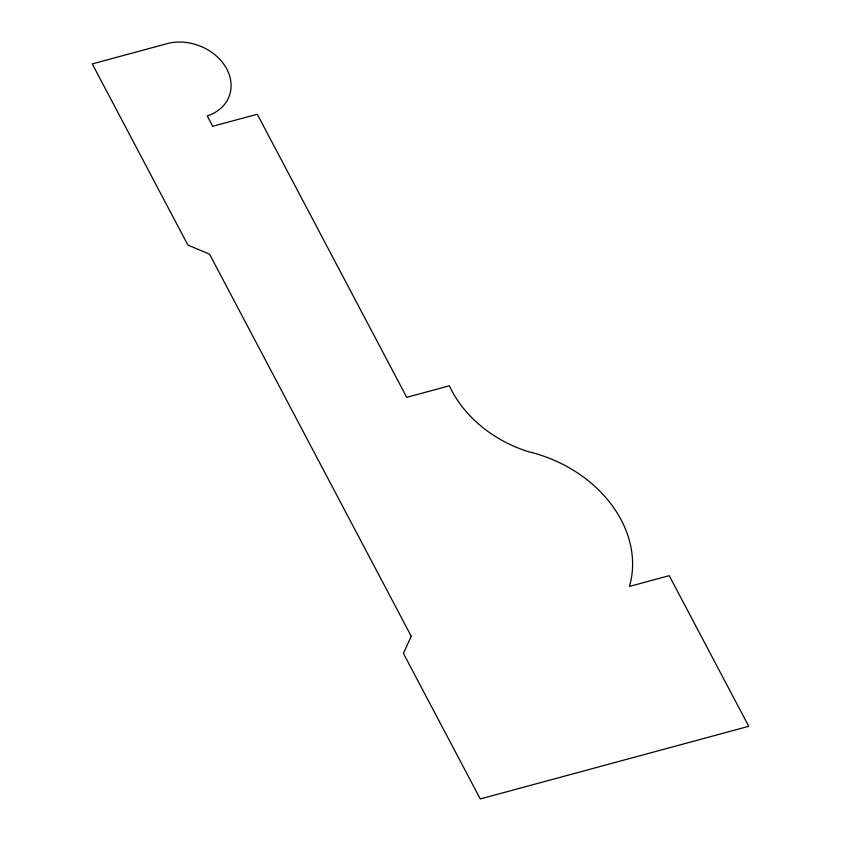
<?xml version="1.0" encoding="UTF-8"?>
<svg xmlns="http://www.w3.org/2000/svg" width="841" height="841" viewBox="0 0 841 841"><rect width="100%" height="100%" fill="white"/><g stroke="black" fill="none" stroke-linecap="round" stroke-linejoin="round"><path stroke-width="1.26" d="M411.228 636.238L403.428 653.394L480.264 798.95L748.742 726.309L669.226 575.665L629.478 586.419A123.059 98.281 20.2 0 0 528.4 451.712A115.312 92.09 20.2 0 1 449.378 385.809L406.729 397.351L257.283 114.239L212.699 126.297L207.222 115.911A46.097 36.815 20.2 0 0 226.807 69.057A46.097 36.815 20.2 0 0 168.831 43.185L92.258 63.905L187.879 245.046L209.577 254.224L411.228 636.238"/></g></svg>
